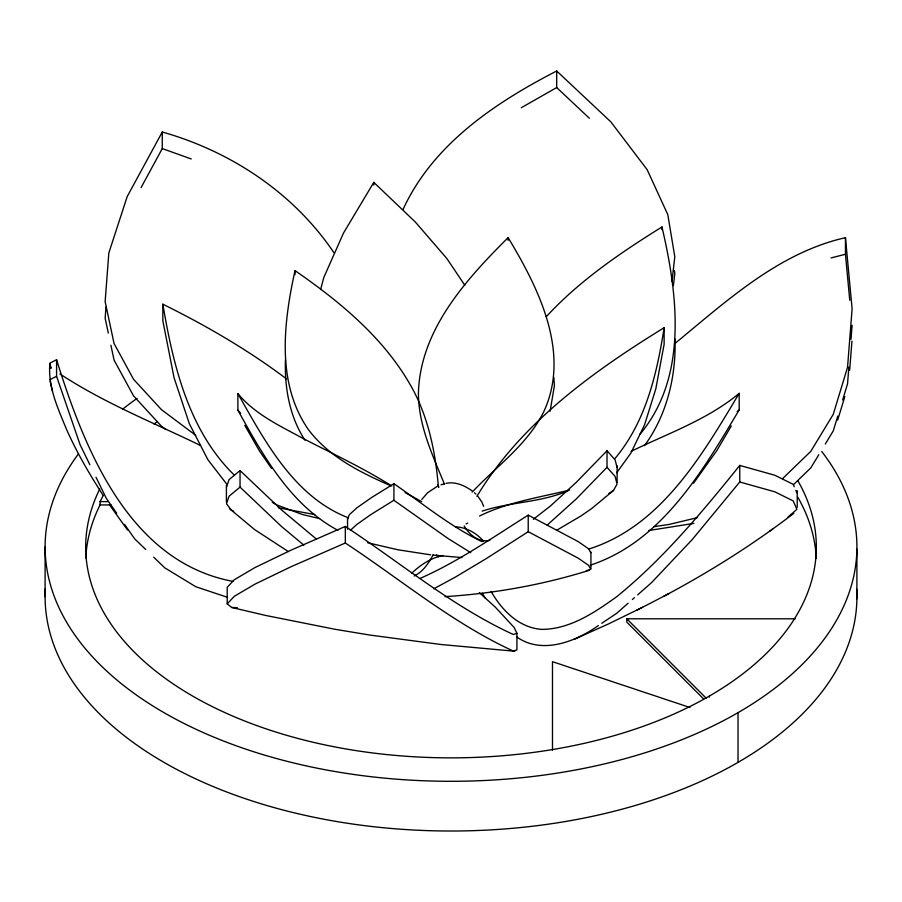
<?xml version="1.0" encoding="UTF-8"?>
<svg xmlns="http://www.w3.org/2000/svg" width="902" height="902" viewBox="0 0 902 902"><rect width="100%" height="100%" fill="white"/><g stroke="black" fill="none" stroke-linecap="round" stroke-linejoin="round"><path stroke-width="1.35" d="M851.962 341.103L849.661 370.305M285.46 359.56C284.446 387.386 289.508 416.589 304.977 440.199M105.985 307.097L105.139 318.226L108.308 333.086M848.85 367.103L847.553 383.79L842.66 399.936M851.014 339.276L852.108 325.351M671.99 281.266L674.809 256.766L667.796 214.62L647.151 169.666L610.812 121.826L556.692 70.987C495.04 102.749 432.904 144.354 403.047 209.433M673.399 285.584L674.809 273.34L674.358 270.623M438.406 486.979C435.655 454.777 429.51 422.418 414.886 393.317C388.243 341.452 342.117 303.241 294.999 270.589C283.611 322.736 276.08 383.203 308.461 429.679C328.926 456.863 360.045 472.231 390.453 485.626M476.876 496.314C521.085 423.162 592.58 371.804 664.131 327.697C656.938 373.823 645.809 421.775 615.074 458.385M320.605 289.542L323.807 277.5L343.493 233.077L373.789 182.373L415.281 221.971L446.806 258.468L464.778 285.19M844.836 396.576L837.676 420.095M837.766 416.081L833.279 430.874L825.307 443.998M226.492 487.193L229.052 479.65L240.045 470.551L281.604 509.991L316.534 539.182M550.096 411.222L554.392 385.808L553.862 377.476M347.631 519.067L349.3 514.738L356.944 507.77L371.489 497.6L393.903 483.709C422.7 503.53 450.03 526.34 481.702 541.527L483.596 541.358C476.865 533.15 465.962 527.095 455.251 526.802M731.285 425.947L716.797 450.639L693.57 483.179M333.875 252.628C293.748 193.051 230.946 151.446 162.27 132.008L127.171 196.636L108.826 252.943L105.139 301.663L114.058 343.515L133.519 379.257L161.435 409.632L195.745 435.35M141.073 187.605L162.27 148.582L162.27 132.008M557.041 530.06L581.384 515.696L591.611 508.593L613.529 490.44L617.047 484.103L615.153 476.481L607.023 467.304L607.023 450.741L576.288 482.344L550.457 505.977L533.353 519.293M433.242 554.719C428.574 563.085 423.23 571.71 414.243 575.961M590.291 565.171C661.831 541.741 702.737 470.833 739.189 409.903L739.189 393.34C702.534 454.585 661.267 526.148 588.961 549.002M818.791 454.743L810.819 467.879L793.726 484.419M644.479 445.678C666.882 415.044 676.173 376.461 675.012 338.904M421.798 499.449L427.593 492.751L436.929 486.561M616.652 472.783L630.791 453.244L644.535 424.887L655.81 388.897L664.131 344.26L664.131 327.697M794.245 486.742L793.196 484.34L774.841 475.253L739.753 465.421C702.049 512.235 663.376 558.857 616.494 596.887C594.35 612.65 570.323 629.089 542.079 629.393C519.078 627.961 501.986 610.406 491.139 591.498M739.753 465.421L739.753 481.984L692.296 539.486L651.402 582.771L637.658 594.858M472.208 492.064C496.72 466.131 527.196 444.776 543.568 412.135C571.214 353.178 538.708 288.369 508.119 237.621C465.917 279.721 420.298 329.737 418.427 392.776C418.359 425.214 432.453 454.935 444.506 484.295M514.884 651.244L440.886 644.49L369.831 635.053L334.811 629.246L265.763 615.468L231.746 607.486L227.214 603.889L234.227 596.357L254.86 584.192L291.211 566.648L345.319 543.004C400.736 579.546 452.68 623.214 513.283 651.041L516.925 649.857L516.925 633.283L514.14 627.488L495.367 607.204L479.357 592.659M546.229 316.737C579.49 280.623 620.508 252.774 661.967 226.954C677.785 294.74 688.113 376.765 639.935 434.313M607.023 467.304L576.288 498.919L547.255 525.043M411.616 573.311C420.309 565.002 431.111 557.74 443.062 555.508M782.665 478.556L810.819 451.304L833.279 414.3L847.553 367.227L852.108 308.788L845.445 237.688C778.561 252.729 726.178 301.437 674.662 343.707M350.247 530.444L356.944 524.344L371.489 514.174L393.903 500.272L393.903 483.709M628.13 603.235L616.494 613.461L601.758 623.305M632.37 599.514L634.478 597.654M787.953 517.139L796.872 509.314L793.196 500.914L774.841 491.827L739.753 481.984M240.045 470.551L240.045 487.125L229.052 496.224L226.492 503.767L231.25 510.036L233.686 511.22M739.189 393.34C707.529 419.723 667.796 433.456 631.163 451.327M737.137 411.571L739.189 409.903M663.556 596.391C709.107 572.218 752.933 544.695 793.861 513.294M769.654 531.244L772.766 528.944M598.353 625.571C575.555 641.762 541.809 654.942 516.542 636.812M608.895 493.484L613.529 490.44M590.799 552.712L588.544 548.743L578.205 541.606L528.222 515.132C492.932 537.321 458.43 561.495 420.163 578.385M528.222 515.132L528.222 531.706L486.742 558.304L455.206 577.201L433.749 588.803M521.266 107.733L556.692 87.562L556.692 70.987M574.134 639.371L609.042 623.677L642.619 607.238M636.756 610.293L669.07 593.516M232.84 581.362C128.896 561.788 84.484 449.185 56.578 359.729L49.914 363.111C47.614 386.281 57.773 408.02 66.331 428.924C76.557 452.026 89.275 473.956 103.008 495.142M49.914 379.686L56.578 376.303L56.578 359.729M466.086 523.904L467.721 523.115M479.56 516.012C507.803 502.121 539.317 497.419 569.636 490.045M516.925 633.283L513.283 634.478C452.68 606.64 400.736 562.972 345.319 526.43L291.211 550.073L254.86 567.617L234.227 579.794L227.214 587.315L227.214 603.889M568.474 490.541C541.132 502.673 510.295 501.783 482.187 511.118M440.988 484.859L443.987 483.9M586.255 570.763L590.799 569.286L588.544 565.306L578.205 558.169L528.222 531.706M589.299 570.289C542.53 584.924 493.924 593.55 445.036 596.639M831.046 257.927L845.445 254.263L845.445 237.688M697.257 517.692L669.137 524.434L654.164 526.644M445.994 483.404C455.239 481.285 464.688 485.569 472.05 490.868M489.809 540.366C478.849 542.632 469.311 534.976 464.147 525.956M693.852 523.385L648.538 530.556M111.014 504.928L100.066 504.928L100.066 501.613L108.274 501.613M703.413 698.746L626.777 622.109L626.777 618.795L795.102 618.795M231.746 607.486L237.35 607.655M461.892 557.549L432.825 555.102M430.682 554.843L397.996 549.792L367.7 542.756M314.832 514.58L278.29 507.77M319.59 518.594L302.283 514.478L277.004 505.019L272.325 502.313M689.974 707.506L552.486 661.685L552.486 750.182M227.349 597.271L195.79 586.728L164.75 567.82L153.746 557.233M162.27 148.582L191.258 158.955M348.149 517.725C294.176 496.799 264.884 441.27 237.891 393.633L237.891 410.207C263.091 455.589 290.489 505.007 337.968 530.342M200.244 445.374C153.103 422.474 103.82 402.867 59.949 373.924M405.088 492.56L421.685 501.625M226.605 483.923L207.911 459.749L189.33 423.692L174.086 377.791L162.834 320.751L162.834 304.177C206.062 325.543 247.971 349.908 286.554 378.919M470.765 552.655L447.899 538.415L393.903 500.272M391.761 485.975C363.686 468.285 333.593 454.18 304.132 439.015C280.725 426.229 255.232 414.627 237.891 393.633M288.347 551.562L254.567 529.542L229.435 508.57M165.867 429.521L161.435 426.195L133.519 395.831L114.058 360.09L110.901 345.24M303.827 545.135L281.604 526.565L240.045 487.125M234.441 475.241C188.586 430.649 173.173 365.118 162.834 304.177M474.429 492.751L475.861 494.093M556.692 87.562L589.367 118.252M145.752 549.521L134.759 538.934L124.499 524.321M626.777 618.795L706.153 698.171M436.613 554.888L438.383 556.816M237.891 410.207L240.665 413.274M607.023 450.741L615.153 459.907L617.047 467.529M477.812 496.224L481.781 501.895L483.664 506.326M127.486 529.959L109.367 504.658M271.592 468.51L259.641 451.248L244.792 425.383M116.617 513.069L106.368 498.456L95.995 477.237M482.322 593.336L485.163 597.992M89.884 464.755L80.12 444.776L56.578 376.303M795.823 490.35L796.872 492.751M437.853 484.69L438.902 487.181M50.061 364.532L50.974 368.332M50.061 381.106L52.496 391.231M49.903 363.799L50.873 367.869M845.445 254.263L849.752 300.265M856.9 549.126L856.9 598.838M797.221 490.699L797.221 507.274M738.028 712.659L738.028 762.37M709.333 696.085L709.333 697.122M661.967 226.954L661.967 229.717M617.115 465.759L617.115 482.322M590.923 551.979L590.923 568.553M508.119 237.621L508.119 240.383M373.789 182.373L373.789 185.135M347.541 518.21L347.541 529.26M345.319 526.43L345.319 543.004M294.999 270.589L294.999 274.727M226.402 485.434L226.402 502.008M45.1 546.95L45.1 596.662M856.72 589.243A405.911 234.351 0 0 1 450.436 831.013A405.911 234.351 0 0 1 45.337 588.589M85.814 558.067A365.321 210.91 0 0 1 100.347 504.365M797.853 497.295A365.321 210.91 0 0 1 816.209 558.248M821.733 451.507A405.911 234.351 0 0 1 453.244 781.29A405.911 234.351 0 0 1 78.485 453.875M122.773 409.08A405.911 234.351 0 0 1 137.07 398.391M797.853 480.721A365.321 210.91 0 0 1 458.52 757.815A365.321 210.91 0 0 1 99.739 489.008M154.107 424.064A365.321 210.91 0 0 1 157.264 421.55M100.066 501.613A365.321 210.91 0 0 1 103.268 495.559"/></g></svg>
